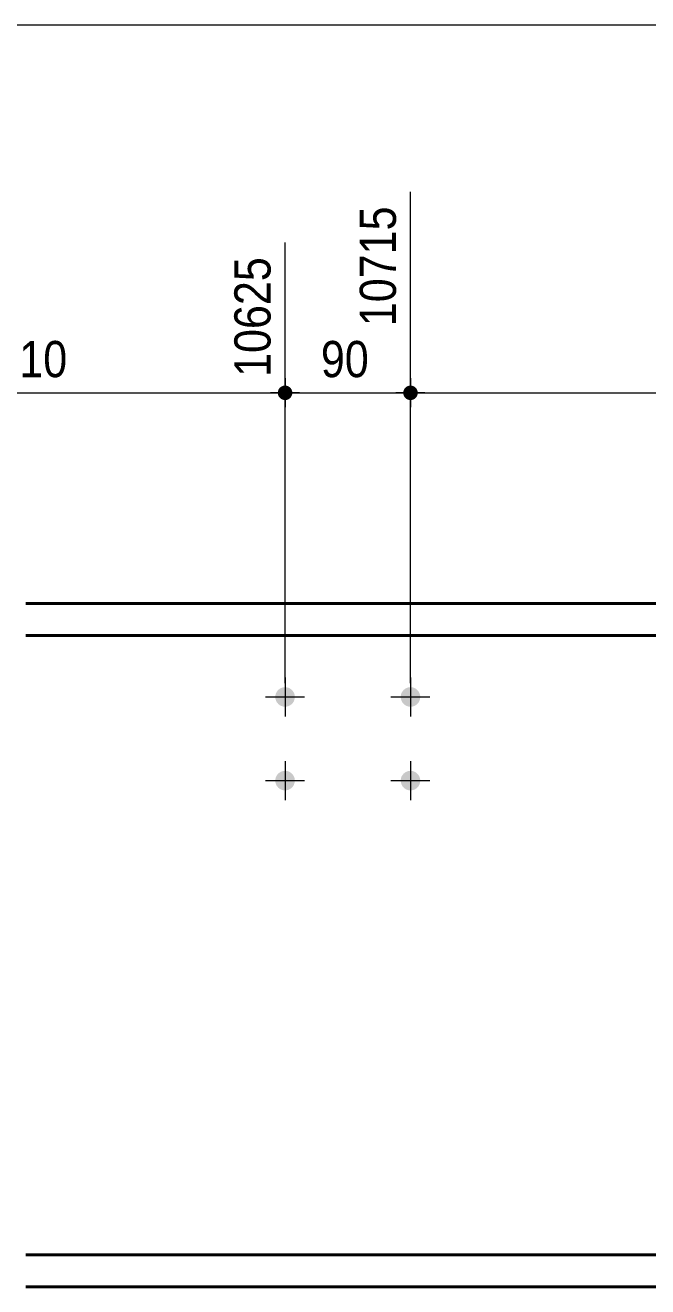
# Model space of a CAD drawing. Header units: millimetres. Extents: x 2 to 584, y 5 to 405.
# Drawn here: x 422.5 to 467.2, y 314.5 to 405 of the extents above; entities that cross this region are included whole.
import ezdxf

# ---------------------------------------------------------------- set-up
doc = ezdxf.new("R2010")
doc.units = ezdxf.units.MM
for name, color, linetype, lineweight in [('Boulon', 7, 'Continuous', 0), ('Cotation', 7, 'Continuous', 0), ('Feuille dessin', 5, 'Continuous', 0), ('Piece', 2, 'Continuous', 0)]:
    doc.layers.add(name, color=color, linetype=linetype, lineweight=lineweight)
doc.styles.add('ARIAL', font='ARIAL.TTF')

# ---------------------------------------------------------------- blocks, each defined once
blk = doc.blocks.new('*A4')
at = {"layer": 'Boulon'}
for points in [[(441.841, 356.792), (441.838, 356.757), (441.834, 356.723), (441.828, 356.689), (441.82, 356.656), (441.811, 356.623), (441.8, 356.59), (441.788, 356.558), (441.774, 356.527), (441.759, 356.496), (441.742, 356.466), (441.723, 356.437), (441.704, 356.409), (441.682, 356.382), (441.66, 356.356), (441.636, 356.331), (441.611, 356.307), (441.585, 356.285), (441.558, 356.264), (441.53, 356.244), (441.501, 356.225), (441.471, 356.209), (441.441, 356.193), (441.409, 356.179), (441.377, 356.167), (441.345, 356.156), (441.311, 356.147), (441.278, 356.139), (441.244, 356.133), (441.21, 356.129), (441.176, 356.127), (441.141, 356.126), (441.107, 356.127), (441.073, 356.129), (441.039, 356.133), (441.005, 356.139), (440.971, 356.147), (440.938, 356.156), (440.906, 356.167), (440.874, 356.179), (440.842, 356.193), (440.811, 356.209), (440.782, 356.225), (440.752, 356.244), (440.724, 356.264), (440.697, 356.285), (440.671, 356.307), (440.646, 356.331), (440.623, 356.356), (440.6, 356.382), (440.579, 356.409), (440.559, 356.437), (440.541, 356.466), (440.524, 356.496), (440.509, 356.527), (440.495, 356.558), (440.482, 356.59), (440.472, 356.623), (440.462, 356.656), (440.455, 356.689), (440.449, 356.723), (440.445, 356.757), (440.442, 356.792), (440.441, 356.826), (440.442, 356.86), (440.445, 356.894), (440.449, 356.929), (440.455, 356.962), (440.462, 356.996), (440.472, 357.029), (440.482, 357.062), (440.495, 357.094), (440.509, 357.125), (440.524, 357.156), (440.541, 357.186), (440.559, 357.215), (440.579, 357.243), (440.6, 357.27), (440.623, 357.296), (440.646, 357.321), (440.671, 357.345), (440.697, 357.367), (440.724, 357.388), (440.752, 357.408), (440.782, 357.426), (440.811, 357.443), (440.842, 357.459), (440.874, 357.473), (440.906, 357.485), (440.938, 357.496), (440.971, 357.505), (441.005, 357.512), (441.039, 357.518), (441.073, 357.522), (441.107, 357.525), (441.141, 357.526), (441.176, 357.525), (441.21, 357.522), (441.244, 357.518), (441.278, 357.512), (441.311, 357.505), (441.345, 357.496), (441.377, 357.485), (441.409, 357.473), (441.441, 357.459), (441.471, 357.443), (441.501, 357.426), (441.53, 357.408), (441.558, 357.388), (441.585, 357.367), (441.611, 357.345), (441.636, 357.321), (441.66, 357.296), (441.682, 357.27), (441.704, 357.243), (441.723, 357.215), (441.742, 357.186), (441.759, 357.156), (441.774, 357.125), (441.788, 357.094), (441.8, 357.062), (441.811, 357.029), (441.82, 356.996), (441.828, 356.962), (441.834, 356.929), (441.838, 356.894), (441.841, 356.86), (441.841, 356.826)], [(441.841, 350.792), (441.838, 350.757), (441.834, 350.723), (441.828, 350.689), (441.82, 350.656), (441.811, 350.623), (441.8, 350.59), (441.788, 350.558), (441.774, 350.527), (441.759, 350.496), (441.742, 350.466), (441.723, 350.437), (441.704, 350.409), (441.682, 350.382), (441.66, 350.356), (441.636, 350.331), (441.611, 350.307), (441.585, 350.285), (441.558, 350.264), (441.53, 350.244), (441.501, 350.225), (441.471, 350.209), (441.441, 350.193), (441.409, 350.179), (441.377, 350.167), (441.345, 350.156), (441.311, 350.147), (441.278, 350.139), (441.244, 350.133), (441.21, 350.129), (441.176, 350.127), (441.141, 350.126), (441.107, 350.127), (441.073, 350.129), (441.039, 350.133), (441.005, 350.139), (440.971, 350.147), (440.938, 350.156), (440.906, 350.167), (440.874, 350.179), (440.842, 350.193), (440.811, 350.209), (440.782, 350.225), (440.752, 350.244), (440.724, 350.264), (440.697, 350.285), (440.671, 350.307), (440.646, 350.331), (440.623, 350.356), (440.6, 350.382), (440.579, 350.409), (440.559, 350.437), (440.541, 350.466), (440.524, 350.496), (440.509, 350.527), (440.495, 350.558), (440.482, 350.59), (440.472, 350.623), (440.462, 350.656), (440.455, 350.689), (440.449, 350.723), (440.445, 350.757), (440.442, 350.792), (440.441, 350.826), (440.442, 350.86), (440.445, 350.894), (440.449, 350.929), (440.455, 350.962), (440.462, 350.996), (440.472, 351.029), (440.482, 351.062), (440.495, 351.094), (440.509, 351.125), (440.524, 351.156), (440.541, 351.186), (440.559, 351.215), (440.579, 351.243), (440.6, 351.27), (440.623, 351.296), (440.646, 351.321), (440.671, 351.345), (440.697, 351.367), (440.724, 351.388), (440.752, 351.408), (440.782, 351.426), (440.811, 351.443), (440.842, 351.459), (440.874, 351.473), (440.906, 351.485), (440.938, 351.496), (440.971, 351.505), (441.005, 351.512), (441.039, 351.518), (441.073, 351.522), (441.107, 351.525), (441.141, 351.526), (441.176, 351.525), (441.21, 351.522), (441.244, 351.518), (441.278, 351.512), (441.311, 351.505), (441.345, 351.496), (441.377, 351.485), (441.409, 351.473), (441.441, 351.459), (441.471, 351.443), (441.501, 351.426), (441.53, 351.408), (441.558, 351.388), (441.585, 351.367), (441.611, 351.345), (441.636, 351.321), (441.66, 351.296), (441.682, 351.27), (441.704, 351.243), (441.723, 351.215), (441.742, 351.186), (441.759, 351.156), (441.774, 351.125), (441.788, 351.094), (441.8, 351.062), (441.811, 351.029), (441.82, 350.996), (441.828, 350.962), (441.834, 350.929), (441.838, 350.894), (441.841, 350.86), (441.841, 350.826)]]:
    blk.add_hatch(color=256, dxfattribs=at).paths.add_polyline_path(points, flags=17)
at = {"layer": 'Boulon', "linetype": 'Continuous', "lineweight": 0}
for p, q in [((441.141, 358.226), (441.141, 355.426)), ((439.741, 356.826), (442.541, 356.826)), ((441.141, 352.226), (441.141, 349.426)), ((439.741, 350.826), (442.541, 350.826))]:
    blk.add_line(p, q, dxfattribs=at)
blk = doc.blocks.new('*A5')
at = {"layer": 'Boulon'}
for points in [[(450.841, 356.792), (450.838, 356.757), (450.834, 356.723), (450.828, 356.689), (450.82, 356.656), (450.811, 356.623), (450.8, 356.59), (450.788, 356.558), (450.774, 356.527), (450.759, 356.496), (450.742, 356.466), (450.723, 356.437), (450.704, 356.409), (450.682, 356.382), (450.66, 356.356), (450.636, 356.331), (450.611, 356.307), (450.585, 356.285), (450.558, 356.264), (450.53, 356.244), (450.501, 356.225), (450.471, 356.209), (450.441, 356.193), (450.409, 356.179), (450.377, 356.167), (450.345, 356.156), (450.311, 356.147), (450.278, 356.139), (450.244, 356.133), (450.21, 356.129), (450.176, 356.127), (450.141, 356.126), (450.107, 356.127), (450.073, 356.129), (450.039, 356.133), (450.005, 356.139), (449.971, 356.147), (449.938, 356.156), (449.906, 356.167), (449.874, 356.179), (449.842, 356.193), (449.811, 356.209), (449.782, 356.225), (449.752, 356.244), (449.724, 356.264), (449.697, 356.285), (449.671, 356.307), (449.646, 356.331), (449.623, 356.356), (449.6, 356.382), (449.579, 356.409), (449.559, 356.437), (449.541, 356.466), (449.524, 356.496), (449.509, 356.527), (449.495, 356.558), (449.482, 356.59), (449.472, 356.623), (449.462, 356.656), (449.455, 356.689), (449.449, 356.723), (449.445, 356.757), (449.442, 356.792), (449.441, 356.826), (449.442, 356.86), (449.445, 356.894), (449.449, 356.929), (449.455, 356.962), (449.462, 356.996), (449.472, 357.029), (449.482, 357.062), (449.495, 357.094), (449.509, 357.125), (449.524, 357.156), (449.541, 357.186), (449.559, 357.215), (449.579, 357.243), (449.6, 357.27), (449.623, 357.296), (449.646, 357.321), (449.671, 357.345), (449.697, 357.367), (449.724, 357.388), (449.752, 357.408), (449.782, 357.426), (449.811, 357.443), (449.842, 357.459), (449.874, 357.473), (449.906, 357.485), (449.938, 357.496), (449.971, 357.505), (450.005, 357.512), (450.039, 357.518), (450.073, 357.522), (450.107, 357.525), (450.141, 357.526), (450.176, 357.525), (450.21, 357.522), (450.244, 357.518), (450.278, 357.512), (450.311, 357.505), (450.345, 357.496), (450.377, 357.485), (450.409, 357.473), (450.441, 357.459), (450.471, 357.443), (450.501, 357.426), (450.53, 357.408), (450.558, 357.388), (450.585, 357.367), (450.611, 357.345), (450.636, 357.321), (450.66, 357.296), (450.682, 357.27), (450.704, 357.243), (450.723, 357.215), (450.742, 357.186), (450.759, 357.156), (450.774, 357.125), (450.788, 357.094), (450.8, 357.062), (450.811, 357.029), (450.82, 356.996), (450.828, 356.962), (450.834, 356.929), (450.838, 356.894), (450.841, 356.86), (450.841, 356.826)], [(450.841, 350.792), (450.838, 350.757), (450.834, 350.723), (450.828, 350.689), (450.82, 350.656), (450.811, 350.623), (450.8, 350.59), (450.788, 350.558), (450.774, 350.527), (450.759, 350.496), (450.742, 350.466), (450.723, 350.437), (450.704, 350.409), (450.682, 350.382), (450.66, 350.356), (450.636, 350.331), (450.611, 350.307), (450.585, 350.285), (450.558, 350.264), (450.53, 350.244), (450.501, 350.225), (450.471, 350.209), (450.441, 350.193), (450.409, 350.179), (450.377, 350.167), (450.345, 350.156), (450.311, 350.147), (450.278, 350.139), (450.244, 350.133), (450.21, 350.129), (450.176, 350.127), (450.141, 350.126), (450.107, 350.127), (450.073, 350.129), (450.039, 350.133), (450.005, 350.139), (449.971, 350.147), (449.938, 350.156), (449.906, 350.167), (449.874, 350.179), (449.842, 350.193), (449.811, 350.209), (449.782, 350.225), (449.752, 350.244), (449.724, 350.264), (449.697, 350.285), (449.671, 350.307), (449.646, 350.331), (449.623, 350.356), (449.6, 350.382), (449.579, 350.409), (449.559, 350.437), (449.541, 350.466), (449.524, 350.496), (449.509, 350.527), (449.495, 350.558), (449.482, 350.59), (449.472, 350.623), (449.462, 350.656), (449.455, 350.689), (449.449, 350.723), (449.445, 350.757), (449.442, 350.792), (449.441, 350.826), (449.442, 350.86), (449.445, 350.894), (449.449, 350.929), (449.455, 350.962), (449.462, 350.996), (449.472, 351.029), (449.482, 351.062), (449.495, 351.094), (449.509, 351.125), (449.524, 351.156), (449.541, 351.186), (449.559, 351.215), (449.579, 351.243), (449.6, 351.27), (449.623, 351.296), (449.646, 351.321), (449.671, 351.345), (449.697, 351.367), (449.724, 351.388), (449.752, 351.408), (449.782, 351.426), (449.811, 351.443), (449.842, 351.459), (449.874, 351.473), (449.906, 351.485), (449.938, 351.496), (449.971, 351.505), (450.005, 351.512), (450.039, 351.518), (450.073, 351.522), (450.107, 351.525), (450.141, 351.526), (450.176, 351.525), (450.21, 351.522), (450.244, 351.518), (450.278, 351.512), (450.311, 351.505), (450.345, 351.496), (450.377, 351.485), (450.409, 351.473), (450.441, 351.459), (450.471, 351.443), (450.501, 351.426), (450.53, 351.408), (450.558, 351.388), (450.585, 351.367), (450.611, 351.345), (450.636, 351.321), (450.66, 351.296), (450.682, 351.27), (450.704, 351.243), (450.723, 351.215), (450.742, 351.186), (450.759, 351.156), (450.774, 351.125), (450.788, 351.094), (450.8, 351.062), (450.811, 351.029), (450.82, 350.996), (450.828, 350.962), (450.834, 350.929), (450.838, 350.894), (450.841, 350.86), (450.841, 350.826)]]:
    blk.add_hatch(color=256, dxfattribs=at).paths.add_polyline_path(points, flags=17)
at = {"layer": 'Boulon', "linetype": 'Continuous', "lineweight": 0}
for p, q in [((450.141, 358.226), (450.141, 355.426)), ((448.741, 356.826), (451.541, 356.826)), ((450.141, 352.226), (450.141, 349.426)), ((448.741, 350.826), (451.541, 350.826))]:
    blk.add_line(p, q, dxfattribs=at)
blk = doc.blocks.new('*A19')
at = {"layer": 'Piece', "color": 2, "linetype": 'Continuous', "lineweight": 40}
for p, q in [((422.544418, 363.525811), (468.738349, 363.525811)), ((468.738349, 361.225811), (422.544418, 361.225811)), ((468.738349, 316.825811), (422.544418, 316.825811)), ((422.544418, 314.525811), (468.738349, 314.525811))]:
    blk.add_line(p, q, dxfattribs=at)
blk = doc.blocks.new('*A63')
at = {"layer": 'Feuille dessin', "linetype": 'Continuous', "lineweight": 0}
blk.add_line((579, 405), (5, 405), dxfattribs=at)
blk = doc.blocks.new('*A75')
at = {"layer": 'Cotation'}
for points in [[(403.822, 378.119), (403.796, 378.12), (403.771, 378.124), (403.746, 378.128), (403.721, 378.133), (403.697, 378.14), (403.672, 378.148), (403.648, 378.157), (403.625, 378.168), (403.602, 378.179), (403.58, 378.192), (403.559, 378.206), (403.538, 378.22), (403.518, 378.236), (403.498, 378.253), (403.48, 378.27), (403.462, 378.289), (403.445, 378.308), (403.43, 378.328), (403.415, 378.349), (403.401, 378.371), (403.389, 378.393), (403.377, 378.416), (403.367, 378.439), (403.358, 378.463), (403.35, 378.487), (403.343, 378.512), (403.337, 378.536), (403.333, 378.562), (403.33, 378.587), (403.328, 378.612), (403.327, 378.638), (403.328, 378.663), (403.33, 378.689), (403.333, 378.714), (403.337, 378.739), (403.343, 378.764), (403.35, 378.789), (403.358, 378.813), (403.367, 378.837), (403.377, 378.86), (403.389, 378.883), (403.401, 378.905), (403.415, 378.927), (403.43, 378.948), (403.445, 378.968), (403.462, 378.987), (403.48, 379.006), (403.498, 379.023), (403.518, 379.04), (403.538, 379.056), (403.559, 379.07), (403.58, 379.084), (403.602, 379.097), (403.625, 379.108), (403.648, 379.118), (403.672, 379.128), (403.697, 379.136), (403.721, 379.142), (403.746, 379.148), (403.771, 379.152), (403.796, 379.155), (403.822, 379.157), (403.847, 379.158), (403.873, 379.157), (403.898, 379.155), (403.924, 379.152), (403.949, 379.148), (403.974, 379.142), (403.998, 379.136), (404.023, 379.128), (404.046, 379.118), (404.07, 379.108), (404.093, 379.097), (404.115, 379.084), (404.136, 379.07), (404.157, 379.056), (404.177, 379.04), (404.197, 379.023), (404.215, 379.006), (404.233, 378.987), (404.249, 378.968), (404.265, 378.948), (404.28, 378.927), (404.293, 378.905), (404.306, 378.883), (404.318, 378.86), (404.328, 378.837), (404.337, 378.813), (404.345, 378.789), (404.352, 378.764), (404.357, 378.739), (404.362, 378.714), (404.365, 378.689), (404.367, 378.663), (404.367, 378.638), (404.367, 378.612), (404.365, 378.587), (404.362, 378.562), (404.357, 378.536), (404.352, 378.512), (404.345, 378.487), (404.337, 378.463), (404.328, 378.439), (404.318, 378.416), (404.306, 378.393), (404.293, 378.371), (404.28, 378.349), (404.265, 378.328), (404.249, 378.308), (404.233, 378.289), (404.215, 378.27), (404.197, 378.253), (404.177, 378.236), (404.157, 378.22), (404.136, 378.206), (404.115, 378.192), (404.093, 378.179), (404.07, 378.168), (404.046, 378.157), (404.023, 378.148), (403.998, 378.14), (403.974, 378.133), (403.949, 378.128), (403.924, 378.124), (403.898, 378.12), (403.873, 378.119), (403.847, 378.118)], [(441.116, 378.119), (441.09, 378.12), (441.065, 378.124), (441.04, 378.128), (441.015, 378.133), (440.99, 378.14), (440.966, 378.148), (440.942, 378.157), (440.919, 378.168), (440.896, 378.179), (440.874, 378.192), (440.852, 378.206), (440.832, 378.22), (440.811, 378.236), (440.792, 378.253), (440.774, 378.27), (440.756, 378.289), (440.739, 378.308), (440.724, 378.328), (440.709, 378.349), (440.695, 378.371), (440.683, 378.393), (440.671, 378.416), (440.661, 378.439), (440.652, 378.463), (440.644, 378.487), (440.637, 378.512), (440.631, 378.536), (440.627, 378.562), (440.624, 378.587), (440.622, 378.612), (440.621, 378.638), (440.622, 378.663), (440.624, 378.689), (440.627, 378.714), (440.631, 378.739), (440.637, 378.764), (440.644, 378.789), (440.652, 378.813), (440.661, 378.837), (440.671, 378.86), (440.683, 378.883), (440.695, 378.905), (440.709, 378.927), (440.724, 378.948), (440.739, 378.968), (440.756, 378.987), (440.774, 379.006), (440.792, 379.023), (440.811, 379.04), (440.832, 379.056), (440.852, 379.07), (440.874, 379.084), (440.896, 379.097), (440.919, 379.108), (440.942, 379.118), (440.966, 379.128), (440.99, 379.136), (441.015, 379.142), (441.04, 379.148), (441.065, 379.152), (441.09, 379.155), (441.116, 379.157), (441.141, 379.158), (441.167, 379.157), (441.192, 379.155), (441.218, 379.152), (441.243, 379.148), (441.268, 379.142), (441.292, 379.136), (441.317, 379.128), (441.34, 379.118), (441.364, 379.108), (441.387, 379.097), (441.409, 379.084), (441.43, 379.07), (441.451, 379.056), (441.471, 379.04), (441.491, 379.023), (441.509, 379.006), (441.527, 378.987), (441.543, 378.968), (441.559, 378.948), (441.574, 378.927), (441.587, 378.905), (441.6, 378.883), (441.611, 378.86), (441.622, 378.837), (441.631, 378.813), (441.639, 378.789), (441.646, 378.764), (441.651, 378.739), (441.656, 378.714), (441.659, 378.689), (441.661, 378.663), (441.661, 378.638), (441.661, 378.612), (441.659, 378.587), (441.656, 378.562), (441.651, 378.536), (441.646, 378.512), (441.639, 378.487), (441.631, 378.463), (441.622, 378.439), (441.611, 378.416), (441.6, 378.393), (441.587, 378.371), (441.574, 378.349), (441.559, 378.328), (441.543, 378.308), (441.527, 378.289), (441.509, 378.27), (441.491, 378.253), (441.471, 378.236), (441.451, 378.22), (441.43, 378.206), (441.409, 378.192), (441.387, 378.179), (441.364, 378.168), (441.34, 378.157), (441.317, 378.148), (441.292, 378.14), (441.268, 378.133), (441.243, 378.128), (441.218, 378.124), (441.192, 378.12), (441.167, 378.119), (441.141, 378.118)]]:
    blk.add_hatch(color=256, dxfattribs=at).paths.add_polyline_path(points, flags=17)
at = {"layer": 'Cotation', "linetype": 'Continuous', "lineweight": 0}
for p, q in [((403.847, 357.826), (403.847, 391.132)), ((441.141, 357.826), (441.141, 389.42)), ((403.847, 379.678), (403.847, 377.598)), ((441.141, 379.678), (441.141, 377.598)), ((404.887, 378.638), (402.807, 378.638)), ((403.847, 378.638), (402.807, 378.638)), ((403.847, 378.638), (441.141, 378.638)), ((442.181, 378.638), (440.101, 378.638)), ((441.141, 378.638), (442.181, 378.638))]:
    blk.add_line(p, q, dxfattribs=at)
at = {"layer": 'Cotation'}
for p in [(403.847, 378.638), (441.141, 378.638)]:
    blk.add_point(p, dxfattribs=at)
at = {"layer": 'Cotation', "style": 'ARIAL', "width": 0.85}
blk.add_text('10625', height=2.6, rotation=90.00021, dxfattribs=at).set_placement((440.101, 379.778))
blk.add_text('2210', height=2.6, dxfattribs=at).set_placement((418.638, 379.758))
blk = doc.blocks.new('*A76')
at = {"layer": 'Cotation'}
for points in [[(441.116, 378.119), (441.09, 378.12), (441.065, 378.124), (441.04, 378.128), (441.015, 378.133), (440.99, 378.14), (440.966, 378.148), (440.942, 378.157), (440.919, 378.168), (440.896, 378.179), (440.874, 378.192), (440.852, 378.206), (440.832, 378.22), (440.811, 378.236), (440.792, 378.253), (440.774, 378.27), (440.756, 378.289), (440.739, 378.308), (440.724, 378.328), (440.709, 378.349), (440.695, 378.371), (440.683, 378.393), (440.671, 378.416), (440.661, 378.439), (440.652, 378.463), (440.644, 378.487), (440.637, 378.512), (440.631, 378.536), (440.627, 378.562), (440.624, 378.587), (440.622, 378.612), (440.621, 378.638), (440.622, 378.663), (440.624, 378.689), (440.627, 378.714), (440.631, 378.739), (440.637, 378.764), (440.644, 378.789), (440.652, 378.813), (440.661, 378.837), (440.671, 378.86), (440.683, 378.883), (440.695, 378.905), (440.709, 378.927), (440.724, 378.948), (440.739, 378.968), (440.756, 378.987), (440.774, 379.006), (440.792, 379.023), (440.811, 379.04), (440.832, 379.056), (440.852, 379.07), (440.874, 379.084), (440.896, 379.097), (440.919, 379.108), (440.942, 379.118), (440.966, 379.128), (440.99, 379.136), (441.015, 379.142), (441.04, 379.148), (441.065, 379.152), (441.09, 379.155), (441.116, 379.157), (441.141, 379.158), (441.167, 379.157), (441.192, 379.155), (441.218, 379.152), (441.243, 379.148), (441.268, 379.142), (441.292, 379.136), (441.317, 379.128), (441.34, 379.118), (441.364, 379.108), (441.387, 379.097), (441.409, 379.084), (441.43, 379.07), (441.451, 379.056), (441.471, 379.04), (441.491, 379.023), (441.509, 379.006), (441.527, 378.987), (441.543, 378.968), (441.559, 378.948), (441.574, 378.927), (441.587, 378.905), (441.6, 378.883), (441.611, 378.86), (441.622, 378.837), (441.631, 378.813), (441.639, 378.789), (441.646, 378.764), (441.651, 378.739), (441.656, 378.714), (441.659, 378.689), (441.661, 378.663), (441.661, 378.638), (441.661, 378.612), (441.659, 378.587), (441.656, 378.562), (441.651, 378.536), (441.646, 378.512), (441.639, 378.487), (441.631, 378.463), (441.622, 378.439), (441.611, 378.416), (441.6, 378.393), (441.587, 378.371), (441.574, 378.349), (441.559, 378.328), (441.543, 378.308), (441.527, 378.289), (441.509, 378.27), (441.491, 378.253), (441.471, 378.236), (441.451, 378.22), (441.43, 378.206), (441.409, 378.192), (441.387, 378.179), (441.364, 378.168), (441.34, 378.157), (441.317, 378.148), (441.292, 378.14), (441.268, 378.133), (441.243, 378.128), (441.218, 378.124), (441.192, 378.12), (441.167, 378.119), (441.141, 378.118)], [(450.116, 378.119), (450.09, 378.12), (450.065, 378.124), (450.04, 378.128), (450.015, 378.133), (449.99, 378.14), (449.966, 378.148), (449.942, 378.157), (449.919, 378.168), (449.896, 378.179), (449.874, 378.192), (449.852, 378.206), (449.832, 378.22), (449.811, 378.236), (449.792, 378.253), (449.774, 378.27), (449.756, 378.289), (449.739, 378.308), (449.724, 378.328), (449.709, 378.349), (449.695, 378.371), (449.683, 378.393), (449.671, 378.416), (449.661, 378.439), (449.652, 378.463), (449.644, 378.487), (449.637, 378.512), (449.631, 378.536), (449.627, 378.562), (449.624, 378.587), (449.622, 378.612), (449.621, 378.638), (449.622, 378.663), (449.624, 378.689), (449.627, 378.714), (449.631, 378.739), (449.637, 378.764), (449.644, 378.789), (449.652, 378.813), (449.661, 378.837), (449.671, 378.86), (449.683, 378.883), (449.695, 378.905), (449.709, 378.927), (449.724, 378.948), (449.739, 378.968), (449.756, 378.987), (449.774, 379.006), (449.792, 379.023), (449.811, 379.04), (449.832, 379.056), (449.852, 379.07), (449.874, 379.084), (449.896, 379.097), (449.919, 379.108), (449.942, 379.118), (449.966, 379.128), (449.99, 379.136), (450.015, 379.142), (450.04, 379.148), (450.065, 379.152), (450.09, 379.155), (450.116, 379.157), (450.141, 379.158), (450.167, 379.157), (450.192, 379.155), (450.218, 379.152), (450.243, 379.148), (450.268, 379.142), (450.292, 379.136), (450.317, 379.128), (450.34, 379.118), (450.364, 379.108), (450.387, 379.097), (450.409, 379.084), (450.43, 379.07), (450.451, 379.056), (450.471, 379.04), (450.491, 379.023), (450.509, 379.006), (450.527, 378.987), (450.543, 378.968), (450.559, 378.948), (450.574, 378.927), (450.587, 378.905), (450.6, 378.883), (450.611, 378.86), (450.622, 378.837), (450.631, 378.813), (450.639, 378.789), (450.646, 378.764), (450.651, 378.739), (450.656, 378.714), (450.659, 378.689), (450.661, 378.663), (450.661, 378.638), (450.661, 378.612), (450.659, 378.587), (450.656, 378.562), (450.651, 378.536), (450.646, 378.512), (450.639, 378.487), (450.631, 378.463), (450.622, 378.439), (450.611, 378.416), (450.6, 378.393), (450.587, 378.371), (450.574, 378.349), (450.559, 378.328), (450.543, 378.308), (450.527, 378.289), (450.509, 378.27), (450.491, 378.253), (450.471, 378.236), (450.451, 378.22), (450.43, 378.206), (450.409, 378.192), (450.387, 378.179), (450.364, 378.168), (450.34, 378.157), (450.317, 378.148), (450.292, 378.14), (450.268, 378.133), (450.243, 378.128), (450.218, 378.124), (450.192, 378.12), (450.167, 378.119), (450.141, 378.118)]]:
    blk.add_hatch(color=256, dxfattribs=at).paths.add_polyline_path(points, flags=17)
at = {"layer": 'Cotation', "linetype": 'Continuous', "lineweight": 0}
for p, q in [((450.141, 357.826), (450.141, 393.06)), ((441.141, 357.826), (441.141, 389.42)), ((441.141, 379.678), (441.141, 377.598)), ((450.141, 379.678), (450.141, 377.598)), ((442.181, 378.638), (440.101, 378.638)), ((441.141, 378.638), (440.101, 378.638)), ((441.141, 378.638), (450.141, 378.638)), ((451.181, 378.638), (449.101, 378.638)), ((450.141, 378.638), (451.181, 378.638))]:
    blk.add_line(p, q, dxfattribs=at)
at = {"layer": 'Cotation'}
for p in [(441.141, 378.638), (450.141, 378.638)]:
    blk.add_point(p, dxfattribs=at)
at = {"layer": 'Cotation', "style": 'ARIAL', "width": 0.85}
blk.add_text('10715', height=2.6, rotation=90.00021, dxfattribs=at).set_placement((449.101, 383.418))
blk.add_text('90', height=2.6, dxfattribs=at).set_placement((443.713, 379.758))
blk = doc.blocks.new('*A77')
at = {"layer": 'Cotation'}
for points in [[(450.116, 378.119), (450.09, 378.12), (450.065, 378.124), (450.04, 378.128), (450.015, 378.133), (449.99, 378.14), (449.966, 378.148), (449.942, 378.157), (449.919, 378.168), (449.896, 378.179), (449.874, 378.192), (449.852, 378.206), (449.832, 378.22), (449.811, 378.236), (449.792, 378.253), (449.774, 378.27), (449.756, 378.289), (449.739, 378.308), (449.724, 378.328), (449.709, 378.349), (449.695, 378.371), (449.683, 378.393), (449.671, 378.416), (449.661, 378.439), (449.652, 378.463), (449.644, 378.487), (449.637, 378.512), (449.631, 378.536), (449.627, 378.562), (449.624, 378.587), (449.622, 378.612), (449.621, 378.638), (449.622, 378.663), (449.624, 378.689), (449.627, 378.714), (449.631, 378.739), (449.637, 378.764), (449.644, 378.789), (449.652, 378.813), (449.661, 378.837), (449.671, 378.86), (449.683, 378.883), (449.695, 378.905), (449.709, 378.927), (449.724, 378.948), (449.739, 378.968), (449.756, 378.987), (449.774, 379.006), (449.792, 379.023), (449.811, 379.04), (449.832, 379.056), (449.852, 379.07), (449.874, 379.084), (449.896, 379.097), (449.919, 379.108), (449.942, 379.118), (449.966, 379.128), (449.99, 379.136), (450.015, 379.142), (450.04, 379.148), (450.065, 379.152), (450.09, 379.155), (450.116, 379.157), (450.141, 379.158), (450.167, 379.157), (450.192, 379.155), (450.218, 379.152), (450.243, 379.148), (450.268, 379.142), (450.292, 379.136), (450.317, 379.128), (450.34, 379.118), (450.364, 379.108), (450.387, 379.097), (450.409, 379.084), (450.43, 379.07), (450.451, 379.056), (450.471, 379.04), (450.491, 379.023), (450.509, 379.006), (450.527, 378.987), (450.543, 378.968), (450.559, 378.948), (450.574, 378.927), (450.587, 378.905), (450.6, 378.883), (450.611, 378.86), (450.622, 378.837), (450.631, 378.813), (450.639, 378.789), (450.646, 378.764), (450.651, 378.739), (450.656, 378.714), (450.659, 378.689), (450.661, 378.663), (450.661, 378.638), (450.661, 378.612), (450.659, 378.587), (450.656, 378.562), (450.651, 378.536), (450.646, 378.512), (450.639, 378.487), (450.631, 378.463), (450.622, 378.439), (450.611, 378.416), (450.6, 378.393), (450.587, 378.371), (450.574, 378.349), (450.559, 378.328), (450.543, 378.308), (450.527, 378.289), (450.509, 378.27), (450.491, 378.253), (450.471, 378.236), (450.451, 378.22), (450.43, 378.206), (450.409, 378.192), (450.387, 378.179), (450.364, 378.168), (450.34, 378.157), (450.317, 378.148), (450.292, 378.14), (450.268, 378.133), (450.243, 378.128), (450.218, 378.124), (450.192, 378.12), (450.167, 378.119), (450.141, 378.118)], [(500.052, 378.119), (500.027, 378.12), (500.002, 378.124), (499.976, 378.128), (499.952, 378.133), (499.927, 378.14), (499.903, 378.148), (499.879, 378.157), (499.856, 378.168), (499.833, 378.179), (499.811, 378.192), (499.789, 378.206), (499.768, 378.22), (499.748, 378.236), (499.729, 378.253), (499.71, 378.27), (499.693, 378.289), (499.676, 378.308), (499.66, 378.328), (499.646, 378.349), (499.632, 378.371), (499.619, 378.393), (499.608, 378.416), (499.597, 378.439), (499.588, 378.463), (499.58, 378.487), (499.573, 378.512), (499.568, 378.536), (499.564, 378.562), (499.56, 378.587), (499.559, 378.612), (499.558, 378.638), (499.559, 378.663), (499.56, 378.689), (499.564, 378.714), (499.568, 378.739), (499.573, 378.764), (499.58, 378.789), (499.588, 378.813), (499.597, 378.837), (499.608, 378.86), (499.619, 378.883), (499.632, 378.905), (499.646, 378.927), (499.66, 378.948), (499.676, 378.968), (499.693, 378.987), (499.71, 379.006), (499.729, 379.023), (499.748, 379.04), (499.768, 379.056), (499.789, 379.07), (499.811, 379.084), (499.833, 379.097), (499.856, 379.108), (499.879, 379.118), (499.903, 379.128), (499.927, 379.136), (499.952, 379.142), (499.976, 379.148), (500.002, 379.152), (500.027, 379.155), (500.052, 379.157), (500.078, 379.158), (500.103, 379.157), (500.129, 379.155), (500.154, 379.152), (500.179, 379.148), (500.204, 379.142), (500.229, 379.136), (500.253, 379.128), (500.277, 379.118), (500.3, 379.108), (500.323, 379.097), (500.345, 379.084), (500.367, 379.07), (500.388, 379.056), (500.408, 379.04), (500.427, 379.023), (500.446, 379.006), (500.463, 378.987), (500.48, 378.968), (500.496, 378.948), (500.51, 378.927), (500.524, 378.905), (500.536, 378.883), (500.548, 378.86), (500.558, 378.837), (500.567, 378.813), (500.576, 378.789), (500.582, 378.764), (500.588, 378.739), (500.592, 378.714), (500.595, 378.689), (500.597, 378.663), (500.598, 378.638), (500.597, 378.612), (500.595, 378.587), (500.592, 378.562), (500.588, 378.536), (500.582, 378.512), (500.576, 378.487), (500.567, 378.463), (500.558, 378.439), (500.548, 378.416), (500.536, 378.393), (500.524, 378.371), (500.51, 378.349), (500.496, 378.328), (500.48, 378.308), (500.463, 378.289), (500.446, 378.27), (500.427, 378.253), (500.408, 378.236), (500.388, 378.22), (500.367, 378.206), (500.345, 378.192), (500.323, 378.179), (500.3, 378.168), (500.277, 378.157), (500.253, 378.148), (500.229, 378.14), (500.204, 378.133), (500.179, 378.128), (500.154, 378.124), (500.129, 378.12), (500.103, 378.119), (500.078, 378.118)]]:
    blk.add_hatch(color=256, dxfattribs=at).paths.add_polyline_path(points, flags=17)
at = {"layer": 'Cotation', "linetype": 'Continuous', "lineweight": 0}
for p, q in [((450.141, 357.826), (450.141, 393.06)), ((500.078, 357.826), (500.078, 389.42)), ((450.141, 379.678), (450.141, 377.598)), ((500.078, 379.678), (500.078, 377.598)), ((451.181, 378.638), (449.101, 378.638)), ((450.141, 378.638), (449.101, 378.638)), ((450.141, 378.638), (500.078, 378.638)), ((501.118, 378.638), (499.038, 378.638)), ((500.078, 378.638), (501.118, 378.638))]:
    blk.add_line(p, q, dxfattribs=at)
at = {"layer": 'Cotation'}
for p in [(450.141, 378.638), (500.078, 378.638)]:
    blk.add_point(p, dxfattribs=at)
at = {"layer": 'Cotation', "style": 'ARIAL', "width": 0.85}
blk.add_text('12135', height=2.6, rotation=90.00021, dxfattribs=at).set_placement((499.038, 379.778))
blk.add_text('1420', height=2.6, dxfattribs=at).set_placement((471.253, 379.758))

msp = doc.modelspace()

# ---------------------------------------------------------------- block references
at = {"lineweight": 0}
for name in ['*A63', '*A76', '*A77', '*A75', '*A19', '*A4', '*A5']:
    msp.add_blockref(name, (0, 0), dxfattribs=at)

doc.saveas('drawing.dxf')
